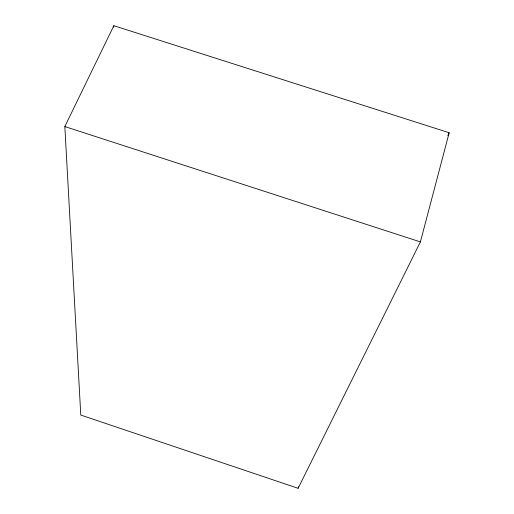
<?xml version="1.0" encoding="UTF-8"?>
<svg xmlns="http://www.w3.org/2000/svg" width="514" height="514" viewBox="0 0 514 514"><rect width="100%" height="100%" fill="white"/><g stroke="black" fill="none" stroke-linecap="round" stroke-linejoin="round"><path stroke-width="0.77" d="M113.832 27.306L113.845 25.7L449.172 132.74L420.401 241.908L298.107 488.3L80.788 415.061L64.828 126.56L113.845 25.7M298.107 488.3L298.557 486.758M447.829 135.645L449.172 132.74M64.828 126.56L420.401 241.908"/></g></svg>
